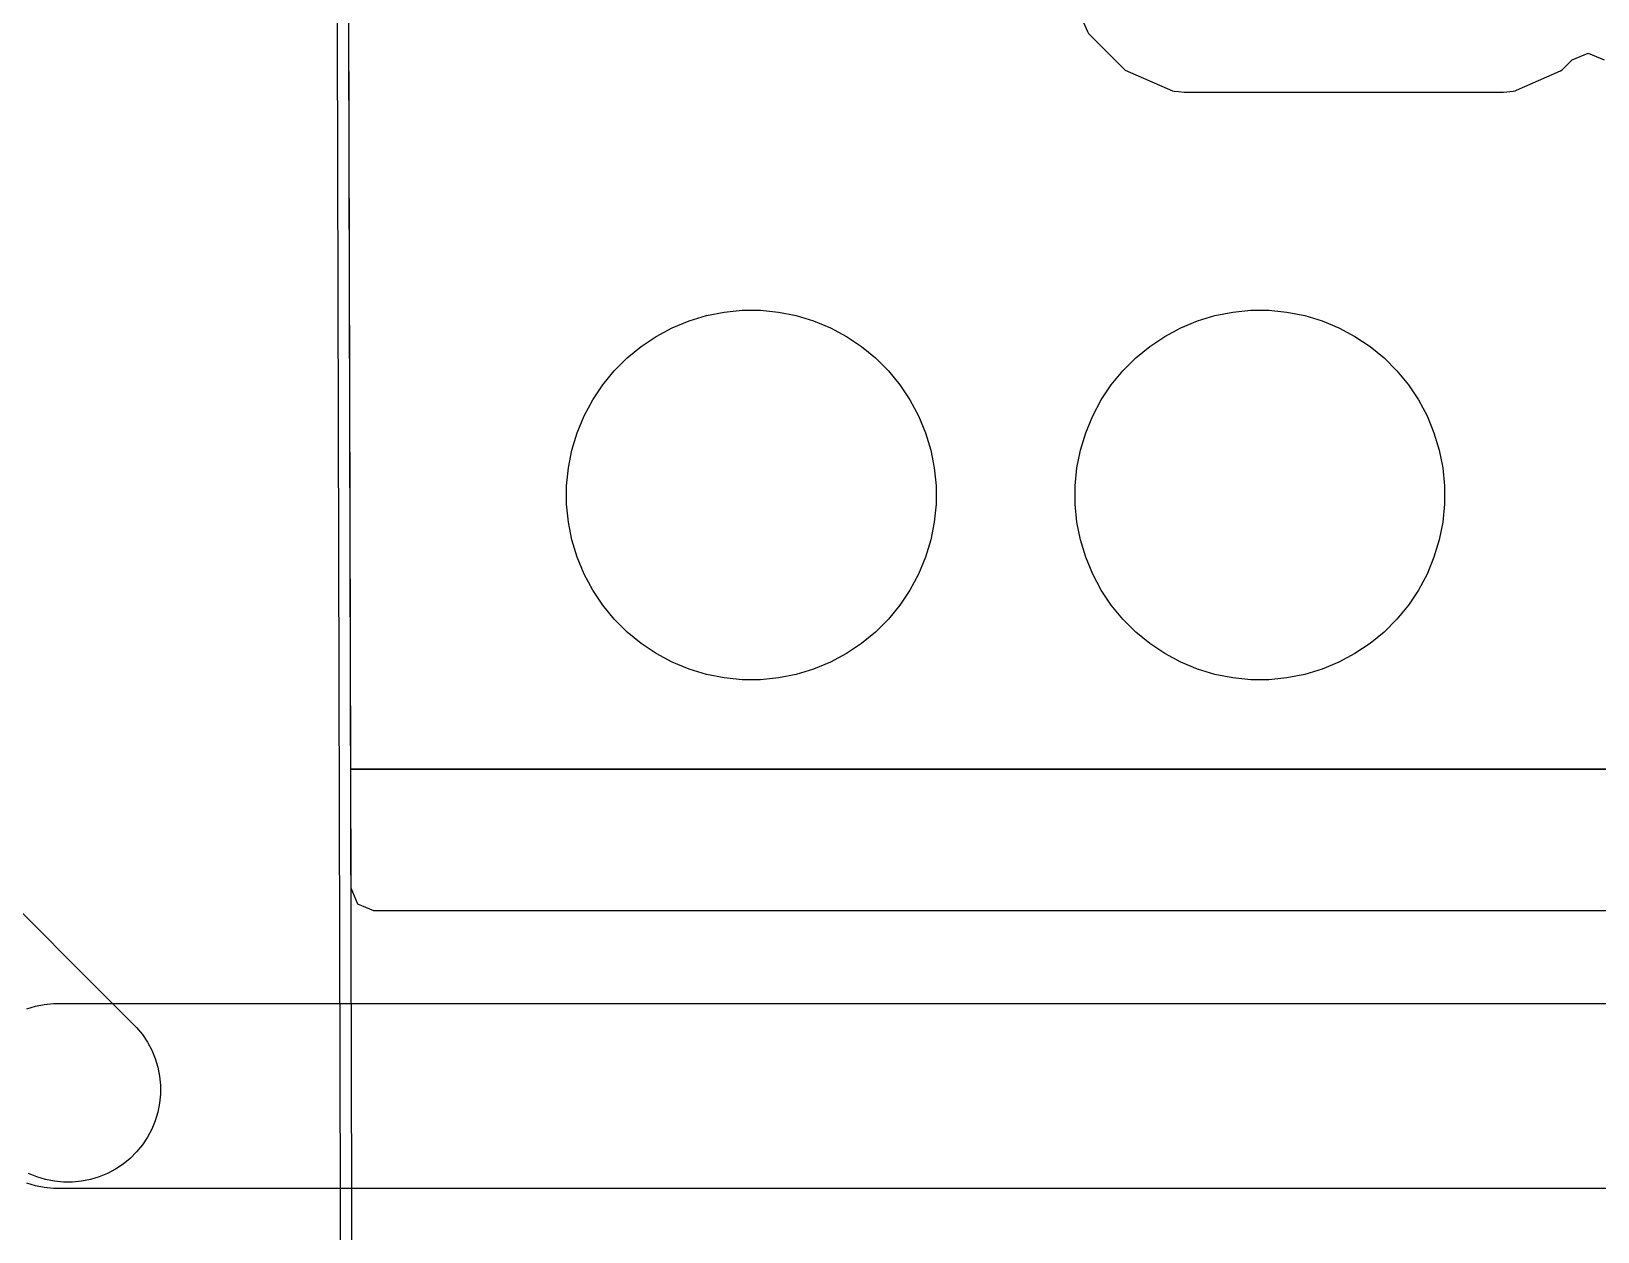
# Model space of a CAD drawing. Extents: x 124579 to 173950, y -108350 to -87650.
# Drawn here: x 131043 to 134431, y -101193 to -98597 of the extents above; entities that cross this region are included whole.
import ezdxf

# ---------------------------------------------------------------- set-up
doc = ezdxf.new("R2010")
doc.units = 0
doc.layers.add('L2D0_Cu1', color=1, linetype='CONTINUOUS')
doc.layers.add('L4D0_Cu2', color=2, linetype='CONTINUOUS')

msp = doc.modelspace()

# ---------------------------------------------------------------- linework, layer by layer
at = {"layer": 'L2D0_Cu1'}
for points in [[(134459.5, -100193.148), (131733.791, -100193.148), (131723.872, -96349.626)], [(133285.209, -98502.804), (133327.324, -98597.618), (133329.161, -98601.753), (133332.362, -98604.948), (133332.363, -98604.95), (133333.432, -98606.017), (133408.387, -98680.841), (133510.773, -98726.106), (133514.429, -98726.532), (133514.432, -98726.533), (133523.824, -98727.628), (133536.454, -98729.1), (134225.746, -98729.1), (134227.171, -98728.93), (134227.178, -98728.93), (134248.3, -98726.416), (134248.301, -98726.416), (134251.946, -98725.982), (134255.301, -98724.492), (134255.304, -98724.491), (134350.118, -98682.376), (134350.119, -98682.375), (134354.253, -98680.539), (134375.823, -98658.931), (134410.457, -98644.55), (134445.118, -98658.871)], [(130554.424, -100036.031), (131270.319, -100751.926), (131282.785, -100767.116), (131293.703, -100783.455), (131302.966, -100800.786), (131310.486, -100818.941), (131316.19, -100837.745), (131320.024, -100857.019), (131321.95, -100876.575), (131321.95, -100896.225), (131320.024, -100915.781), (131316.19, -100935.055), (131310.486, -100953.859), (131302.966, -100972.014), (131293.703, -100989.345), (131282.785, -101005.684), (131270.319, -101020.874), (131256.424, -101034.769), (131241.234, -101047.235), (131224.895, -101058.153), (131207.564, -101067.416), (131189.409, -101074.936), (131170.605, -101080.64), (131151.331, -101084.474), (131131.775, -101086.4), (131112.125, -101086.4), (131092.569, -101084.474), (131073.295, -101080.64), (131054.491, -101074.936), (131036.336, -101067.416)], [(134731.519, -100499.5), (131783.456, -100499.5), (131748.808, -100485.148), (131734.456, -100450.626), (131733.791, -100193.148), (134459.5, -100193.148)], [(131032.541, -100711.464), (131051.345, -100705.76), (131070.619, -100701.926), (131090.175, -100700), (134709.825, -100700)], [(134709.825, -101100), (131090.175, -101100), (131070.619, -101098.074), (131051.345, -101094.24), (131032.541, -101088.536)]]:
    msp.add_lwpolyline(points, dxfattribs=at)
for points in [[(132580.373, -99999.518), (132541.308, -99995.671), (132502.808, -99988.013), (132465.244, -99976.618), (132428.978, -99961.596), (132394.359, -99943.091), (132361.72, -99921.283), (132331.376, -99896.38), (132303.62, -99868.624), (132278.717, -99838.28), (132256.909, -99805.641), (132238.404, -99771.022), (132223.382, -99734.756), (132211.987, -99697.192), (132204.329, -99658.692), (132200.482, -99619.627), (132200.482, -99580.373), (132204.329, -99541.308), (132211.987, -99502.808), (132223.382, -99465.244), (132238.404, -99428.978), (132256.909, -99394.359), (132278.717, -99361.72), (132303.62, -99331.376), (132331.376, -99303.62), (132361.72, -99278.717), (132394.359, -99256.909), (132428.978, -99238.404), (132465.244, -99223.382), (132502.808, -99211.987), (132541.308, -99204.329), (132580.373, -99200.482), (132619.627, -99200.482), (132658.692, -99204.329), (132697.192, -99211.987), (132734.756, -99223.382), (132771.022, -99238.404), (132805.641, -99256.909), (132838.28, -99278.717), (132868.624, -99303.62), (132896.38, -99331.376), (132921.283, -99361.72), (132943.091, -99394.359), (132961.596, -99428.978), (132976.618, -99465.244), (132988.013, -99502.808), (132995.671, -99541.308), (132999.518, -99580.373), (132999.518, -99619.627), (132995.671, -99658.692), (132988.013, -99697.192), (132976.618, -99734.756), (132961.596, -99771.022), (132943.091, -99805.641), (132921.283, -99838.28), (132896.38, -99868.624), (132868.624, -99896.38), (132838.28, -99921.283), (132805.641, -99943.091), (132771.022, -99961.596), (132734.756, -99976.618), (132697.192, -99988.013), (132658.692, -99995.671), (132619.627, -99999.518)], [(133680.373, -99999.518), (133641.308, -99995.671), (133602.808, -99988.013), (133565.244, -99976.618), (133528.978, -99961.596), (133494.359, -99943.091), (133461.72, -99921.283), (133431.376, -99896.38), (133403.62, -99868.624), (133378.717, -99838.28), (133356.909, -99805.641), (133338.404, -99771.022), (133323.382, -99734.756), (133311.987, -99697.192), (133304.329, -99658.692), (133300.482, -99619.627), (133300.482, -99580.373), (133304.329, -99541.308), (133311.987, -99502.808), (133323.382, -99465.244), (133338.404, -99428.978), (133356.909, -99394.359), (133378.717, -99361.72), (133403.62, -99331.376), (133431.376, -99303.62), (133461.72, -99278.717), (133494.359, -99256.909), (133528.978, -99238.404), (133565.244, -99223.382), (133602.808, -99211.987), (133641.308, -99204.329), (133680.373, -99200.482), (133719.627, -99200.482), (133758.692, -99204.329), (133797.192, -99211.987), (133834.756, -99223.382), (133871.022, -99238.404), (133905.641, -99256.909), (133938.28, -99278.717), (133968.624, -99303.62), (133996.38, -99331.376), (134021.283, -99361.72), (134043.091, -99394.359), (134061.596, -99428.978), (134076.618, -99465.244), (134088.013, -99502.808), (134095.671, -99541.308), (134099.518, -99580.373), (134099.518, -99619.627), (134095.671, -99658.692), (134088.013, -99697.192), (134076.618, -99734.756), (134061.596, -99771.022), (134043.091, -99805.641), (134021.283, -99838.28), (133996.38, -99868.624), (133968.624, -99896.38), (133938.28, -99921.283), (133905.641, -99943.091), (133871.022, -99961.596), (133834.756, -99976.618), (133797.192, -99988.013), (133758.692, -99995.671), (133719.627, -99999.518)]]:
    msp.add_lwpolyline(points, close=True, dxfattribs=at)
at = {"layer": 'L4D0_Cu2'}
for points in [[(134544.532, -106000), (131711.997, -106000), (131711.997, -101400), (131691.092, -93300), (156016.71, -93300)], [(134484.051, -105497.428), (134420.309, -105727.272), (134394.963, -105964.44), (131736.906, -105964.44), (131736.906, -101400), (131716.001, -93300), (155994.318, -93300)]]:
    msp.add_lwpolyline(points, dxfattribs=at)
for points in [[(132580.373, -99999.518), (132541.308, -99995.671), (132502.808, -99988.013), (132465.244, -99976.618), (132428.978, -99961.596), (132394.359, -99943.091), (132361.72, -99921.283), (132331.376, -99896.38), (132303.62, -99868.624), (132278.717, -99838.28), (132256.909, -99805.641), (132238.404, -99771.022), (132223.382, -99734.756), (132211.987, -99697.192), (132204.329, -99658.692), (132200.482, -99619.627), (132200.482, -99580.373), (132204.329, -99541.308), (132211.987, -99502.808), (132223.382, -99465.244), (132238.404, -99428.978), (132256.909, -99394.359), (132278.717, -99361.72), (132303.62, -99331.376), (132331.376, -99303.62), (132361.72, -99278.717), (132394.359, -99256.909), (132428.978, -99238.404), (132465.244, -99223.382), (132502.808, -99211.987), (132541.308, -99204.329), (132580.373, -99200.482), (132619.627, -99200.482), (132658.692, -99204.329), (132697.192, -99211.987), (132734.756, -99223.382), (132771.022, -99238.404), (132805.641, -99256.909), (132838.28, -99278.717), (132868.624, -99303.62), (132896.38, -99331.376), (132921.283, -99361.72), (132943.091, -99394.359), (132961.596, -99428.978), (132976.618, -99465.244), (132988.013, -99502.808), (132995.671, -99541.308), (132999.518, -99580.373), (132999.518, -99619.627), (132995.671, -99658.692), (132988.013, -99697.192), (132976.618, -99734.756), (132961.596, -99771.022), (132943.091, -99805.641), (132921.283, -99838.28), (132896.38, -99868.624), (132868.624, -99896.38), (132838.28, -99921.283), (132805.641, -99943.091), (132771.022, -99961.596), (132734.756, -99976.618), (132697.192, -99988.013), (132658.692, -99995.671), (132619.627, -99999.518)], [(133680.373, -99999.518), (133641.308, -99995.671), (133602.808, -99988.013), (133565.244, -99976.618), (133528.978, -99961.596), (133494.359, -99943.091), (133461.72, -99921.283), (133431.376, -99896.38), (133403.62, -99868.624), (133378.717, -99838.28), (133356.909, -99805.641), (133338.404, -99771.022), (133323.382, -99734.756), (133311.987, -99697.192), (133304.329, -99658.692), (133300.482, -99619.627), (133300.482, -99580.373), (133304.329, -99541.308), (133311.987, -99502.808), (133323.382, -99465.244), (133338.404, -99428.978), (133356.909, -99394.359), (133378.717, -99361.72), (133403.62, -99331.376), (133431.376, -99303.62), (133461.72, -99278.717), (133494.359, -99256.909), (133528.978, -99238.404), (133565.244, -99223.382), (133602.808, -99211.987), (133641.308, -99204.329), (133680.373, -99200.482), (133719.627, -99200.482), (133758.692, -99204.329), (133797.192, -99211.987), (133834.756, -99223.382), (133871.022, -99238.404), (133905.641, -99256.909), (133938.28, -99278.717), (133968.624, -99303.62), (133996.38, -99331.376), (134021.283, -99361.72), (134043.091, -99394.359), (134061.596, -99428.978), (134076.618, -99465.244), (134088.013, -99502.808), (134095.671, -99541.308), (134099.518, -99580.373), (134099.518, -99619.627), (134095.671, -99658.692), (134088.013, -99697.192), (134076.618, -99734.756), (134061.596, -99771.022), (134043.091, -99805.641), (134021.283, -99838.28), (133996.38, -99868.624), (133968.624, -99896.38), (133938.28, -99921.283), (133905.641, -99943.091), (133871.022, -99961.596), (133834.756, -99976.618), (133797.192, -99988.013), (133758.692, -99995.671), (133719.627, -99999.518)]]:
    msp.add_lwpolyline(points, close=True, dxfattribs=at)

doc.saveas('drawing.dxf')
